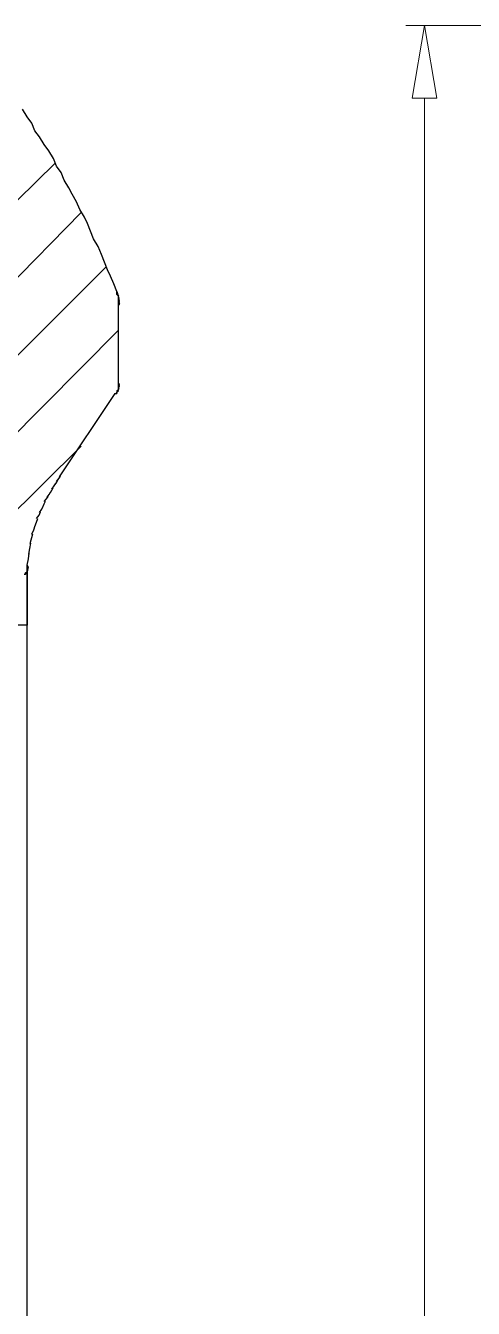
# Model space of a CAD drawing. Header units: millimetres. Extents: x 9 to 367, y 9 to 251.
# Drawn here: x 34.12 to 46.38, y 199.52 to 234.65 of the extents above; entities that cross this region are included whole.
import ezdxf

# ---------------------------------------------------------------- set-up
doc = ezdxf.new("R2010")
doc.units = ezdxf.units.MM
doc.layers.add('图层 1', color=7, linetype='Continuous')

msp = doc.modelspace()

# ---------------------------------------------------------------- linework, layer by layer
at = {"layer": '图层 1', "color": 3, "lineweight": 5}
for points in [[(82.423035, 234.653737), (44.534702, 234.653737)], [(44.704071, 232.664), (45.042737, 234.653667)], [(45.042737, 234.653737), (45.381404, 232.664071)], [(44.704071, 232.664), (45.381404, 232.664)], [(45.042737, 232.664), (45.042737, 174.540333)]]:
    msp.add_lwpolyline(points, dxfattribs=at)
at = {"layer": '图层 1', "color": 7, "lineweight": 25}
for points in [[(36.618263, 227.372333), (36.533596, 227.584), (36.448929, 227.795667), (36.364263, 227.965), (36.279596, 228.176667), (36.194929, 228.388333), (36.110263, 228.6), (35.983263, 228.811667), (35.898596, 229.023333), (35.813929, 229.235), (35.729263, 229.404333), (35.602263, 229.616), (35.517596, 229.827667), (35.390596, 230.039333), (35.305929, 230.208667), (35.178929, 230.420333), (35.094263, 230.632), (34.967263, 230.801333), (34.882596, 231.013), (34.755596, 231.224667), (34.628596, 231.394), (34.501596, 231.605667), (34.374596, 231.775), (34.289929, 231.986667), (34.162929, 232.156), (34.035929, 232.367667)], [(36.618263, 227.372333), (36.533596, 227.584), (36.448929, 227.795667), (36.364263, 227.965), (36.279596, 228.176667), (36.194929, 228.388333), (36.110263, 228.6), (35.983263, 228.811667), (35.898596, 229.023333), (35.813929, 229.235), (35.729263, 229.404333), (35.602263, 229.616), (35.517596, 229.827667), (35.390596, 230.039333), (35.305929, 230.208667), (35.178929, 230.420333), (35.094263, 230.632), (34.967263, 230.801333), (34.882596, 231.013), (34.755596, 231.224667), (34.628596, 231.394), (34.501596, 231.605667), (34.374596, 231.775), (34.289929, 231.986667), (34.162929, 232.156), (34.035929, 232.367667)], [(36.618263, 227.329965), (36.631271, 227.367977)], [(36.618263, 227.329965), (36.634667, 227.358716)], [(36.618263, 227.329965), (36.637974, 227.349456)], [(36.618263, 227.329965), (36.641326, 227.340019)], [(36.660631, 226.991298), (36.660631, 227.033631), (36.660631, 227.075965), (36.660631, 227.118298), (36.660631, 227.160631), (36.660631, 227.245298), (36.618298, 227.287631), (36.618298, 227.329965), (36.618298, 227.372298)], [(36.618263, 227.287596), (36.64428, 227.325299)], [(36.618263, 227.287596), (36.647499, 227.31573)], [(36.618263, 227.287596), (36.650321, 227.306205)], [(36.618263, 227.287596), (36.6531, 227.296768)], [(36.660631, 227.245404), (36.661205, 227.281872)], [(36.660631, 227.245404), (36.663674, 227.272303)], [(36.660631, 227.245404), (36.66632, 227.262602)], [(36.660631, 227.245404), (36.668392, 227.258809)], [(36.660631, 227.203), (36.670818, 227.237793)], [(36.660631, 227.203), (36.673111, 227.228091)], [(36.660631, 227.203), (36.675007, 227.218346)], [(36.660631, 227.160631), (36.676991, 227.203141), (36.67827, 227.213901)], [(36.660631, 227.160631), (36.678888, 227.19344)], [(36.660631, 227.160631), (36.680563, 227.18343)], [(36.660631, 227.160631), (36.682107, 227.173684)], [(36.660631, 227.118263), (36.68365, 227.158479), (36.686031, 227.169063)], [(36.660631, 227.118263), (36.685061, 227.148734)], [(36.660631, 227.118263), (36.686296, 227.138724)], [(36.660631, 227.118263), (36.687266, 227.128714)], [(36.660631, 227.075894), (36.688457, 227.113509), (36.691676, 227.123872)], [(36.660631, 227.075894), (36.689427, 227.103631)], [(36.660631, 227.075894), (36.690044, 227.093754)], [(36.660631, 227.075894), (36.690838, 227.083876)], [(36.660631, 227.033702), (36.691455, 227.068539)], [(36.660631, 227.033702), (36.69194, 227.058661)], [(36.660631, 227.033702), (36.692249, 227.048739)], [(36.660631, 226.991298), (36.681638, 227.018269), (36.692425, 227.033499), (36.696967, 227.044215)], [(36.660631, 226.991298), (36.69269, 227.023621)], [(36.660631, 224.832263), (36.660631, 226.991263)], [(36.660631, 224.832263), (36.660631, 226.991263)], [(35.051965, 222.292369), (36.575965, 224.578369)], [(35.051965, 222.292369), (36.575965, 224.578369)], [(36.576071, 224.578369), (36.618404, 224.578369), (36.618404, 224.620702), (36.660737, 224.663035), (36.660737, 224.705369), (36.660737, 224.747702), (36.660737, 224.790035), (36.660737, 224.832369)], [(36.576071, 224.578369), (36.613862, 224.592303)], [(36.576071, 224.578369), (36.609584, 224.585512)], [(36.618263, 224.662929), (36.656098, 224.675012)], [(36.618263, 224.662929), (36.652923, 224.667471)], [(36.618263, 224.620561), (36.649792, 224.654604)], [(36.618263, 224.620561), (36.646309, 224.647328)], [(36.618263, 224.620561), (36.642869, 224.63992)], [(36.618263, 224.620561), (36.639209, 224.632776)], [(36.618263, 224.620561), (36.635505, 224.625412)], [(36.618263, 224.578369), (36.631492, 224.613161)], [(36.618263, 224.578369), (36.627523, 224.606062)], [(36.618263, 224.578369), (36.623466, 224.599094)], [(36.660631, 224.832263), (36.692734, 224.854885)], [(36.660631, 224.832263), (36.692425, 224.846727)], [(36.660631, 224.832263), (36.692161, 224.838701)], [(36.660631, 224.790071), (36.691676, 224.825392)], [(36.660631, 224.790071), (36.691103, 224.817367)], [(36.660631, 224.790071), (36.690441, 224.809341)], [(36.660631, 224.790071), (36.689559, 224.801271)], [(36.660631, 224.747702), (36.688369, 224.787963)], [(36.660631, 224.747702), (36.687134, 224.779893)], [(36.660631, 224.747702), (36.686031, 224.771867)], [(36.660631, 224.747702), (36.684488, 224.763842)], [(36.660631, 224.747702), (36.68268, 224.75586)], [(36.660631, 224.705333), (36.680828, 224.74264)], [(36.660631, 224.705333), (36.679108, 224.734746)], [(36.660631, 224.705333), (36.676991, 224.72672)], [(36.660631, 224.705333), (36.674698, 224.718871)], [(36.660631, 224.705333), (36.675448, 224.715564)], [(36.660631, 224.662929), (36.669892, 224.697899)], [(36.660631, 224.662929), (36.667158, 224.690314)], [(36.660631, 224.662929), (36.66438, 224.682597)], [(34.840263, 221.953737), (34.901249, 222.045371), (34.939746, 222.105784)], [(34.840263, 221.953737), (34.901249, 222.045371), (34.939746, 222.105784)], [(34.925, 222.080667), (34.970332, 222.15281), (35.005081, 222.205903)], [(34.925, 222.080667), (34.970332, 222.15281), (35.005081, 222.205903)], [(34.967369, 222.165263), (35.00651, 222.215324), (35.035234, 222.25381), (35.057013, 222.284623), (35.075319, 222.311666)], [(34.967369, 222.165263), (35.00651, 222.215324), (35.035234, 222.25381), (35.057013, 222.284623), (35.075319, 222.311666)], [(34.628737, 221.615071), (34.695192, 221.688933), (34.733865, 221.754065)], [(34.628737, 221.615071), (34.695192, 221.688933), (34.733865, 221.754065)], [(34.713298, 221.742035), (34.764804, 221.813649), (34.801492, 221.875738)], [(34.713298, 221.742035), (34.764804, 221.813649), (34.801492, 221.875738)], [(34.798035, 221.868965), (34.871413, 221.994554)], [(34.798035, 221.868965), (34.871413, 221.994554)], [(34.501596, 221.318631), (34.559937, 221.408457), (34.598963, 221.486906)], [(34.501596, 221.318631), (34.559937, 221.408457), (34.598963, 221.486906)], [(34.586333, 221.445561), (34.630827, 221.551571), (34.667119, 221.62583)], [(34.586333, 221.445561), (34.630827, 221.551571), (34.667119, 221.62583)], [(34.374631, 220.937596), (34.418817, 221.055997), (34.457181, 221.157729)], [(34.374631, 220.937596), (34.418817, 221.055997), (34.457181, 221.157729)], [(34.417035, 221.149298), (34.487106, 221.244328), (34.528866, 221.332742)], [(34.417035, 221.149298), (34.487106, 221.244328), (34.528866, 221.332742)], [(34.247702, 220.472), (34.316846, 220.731292)], [(34.247702, 220.472), (34.316846, 220.731292)], [(34.290071, 220.725894), (34.346074, 220.844824), (34.385673, 220.958727)], [(34.290071, 220.725894), (34.346074, 220.844824), (34.385673, 220.958727)], [(34.205333, 220.175702), (34.233379, 220.335951), (34.25825, 220.476621)], [(34.205333, 220.175702), (34.233379, 220.335951), (34.25825, 220.476621)], [(34.162929, 219.879263), (34.200809, 220.051462), (34.217257, 220.200643)], [(34.162929, 219.879263), (34.200809, 220.051462), (34.217257, 220.200643)], [(34.078369, 219.625369), (34.120702, 219.625369), (34.120702, 219.667702), (34.163035, 219.667702), (34.163035, 219.710035), (34.163035, 219.752369), (34.163035, 219.794702), (34.163035, 219.837035)], [(34.120737, 219.667561), (34.157602, 219.696797)], [(34.120737, 219.667561), (34.155883, 219.693843)], [(34.120737, 219.667561), (34.154207, 219.691065)], [(34.120737, 219.667561), (34.15262, 219.687978)], [(34.120737, 219.667561), (34.150812, 219.6852)], [(34.120737, 219.667561), (34.148959, 219.682422)], [(34.120737, 219.667561), (34.146975, 219.679643)], [(34.120737, 219.667561), (34.145255, 219.676865)], [(34.120737, 219.667561), (34.143139, 219.674087)], [(34.120737, 219.667561), (34.141242, 219.671309)], [(34.120737, 219.625369), (34.13939, 219.663645)], [(34.120737, 219.625369), (34.137274, 219.660911)], [(34.120737, 219.625369), (34.135245, 219.658133)], [(34.120737, 219.625369), (34.133217, 219.655663)], [(34.120737, 219.625369), (34.1311, 219.653018)], [(34.120737, 219.625369), (34.128939, 219.65068)], [(34.120737, 219.625369), (34.126867, 219.648079)], [(34.120737, 219.625369), (34.124618, 219.645477)], [(34.120737, 219.625369), (34.122457, 219.64314)], [(34.162929, 119.676404), (34.162929, 219.879404)], [(34.162929, 219.879263), (34.162929, 219.836929)], [(34.162929, 219.837071), (34.196752, 219.845493)], [(34.162929, 219.837071), (34.196576, 219.84223)], [(34.162929, 219.837071), (34.196576, 219.839011)], [(34.162929, 219.794667), (34.18516, 219.81795), (34.196576, 219.830385)], [(34.162929, 219.794667), (34.196267, 219.827166)], [(34.162929, 219.794667), (34.196135, 219.823903)], [(34.162929, 219.794667), (34.195958, 219.820684)], [(34.162929, 219.794667), (34.19565, 219.817421)], [(34.162929, 219.794667), (34.195209, 219.814158)], [(34.162929, 219.794667), (34.195032, 219.810806)], [(34.162929, 219.794667), (34.194591, 219.807411)], [(34.162929, 219.794667), (34.19415, 219.804192)], [(34.162929, 219.794667), (34.193665, 219.800928)], [(34.162929, 219.794667), (34.193092, 219.797665)], [(34.162929, 219.794667), (34.162929, 218.228333)], [(34.162929, 219.752298), (34.192475, 219.789119)], [(34.162929, 219.752298), (34.191857, 219.785856)], [(34.162929, 219.752298), (34.19124, 219.782637)], [(34.162929, 219.752298), (34.190446, 219.779241)], [(34.162929, 219.752298), (34.189696, 219.776022)], [(34.162929, 219.752298), (34.18877, 219.772759)], [(34.162929, 219.752298), (34.188153, 219.76954)], [(34.162929, 219.752298), (34.187227, 219.766277)], [(34.162929, 219.752298), (34.186301, 219.763058)], [(34.162929, 219.752298), (34.185375, 219.759795)], [(34.162929, 219.752298), (34.184449, 219.756708)], [(34.162929, 219.709929), (34.183214, 219.74825)], [(34.162929, 219.709929), (34.182288, 219.744899)], [(34.162929, 219.709929), (34.181097, 219.741768)], [(34.162929, 219.709929), (34.179995, 219.738725)], [(34.162929, 219.709929), (34.17876, 219.735594)], [(34.162929, 219.709929), (34.177393, 219.732375)], [(34.162929, 219.709929), (34.176159, 219.729156)], [(34.162929, 219.709929), (34.174924, 219.726201)], [(34.162929, 219.709929), (34.173513, 219.722982)], [(34.162929, 219.709929), (34.172146, 219.720028)], [(34.162929, 219.667561), (34.167692, 219.705573)], [(34.162929, 219.667561), (34.166104, 219.702662)], [(34.162929, 219.667561), (34.164429, 219.699708)], [(34.162929, 218.228369), (33.781929, 218.228369)]]:
    msp.add_lwpolyline(points, dxfattribs=at)
at = {"layer": '图层 1', "color": 40, "lineweight": 25}
for points in [[(32.850702, 228.853894), (34.925035, 230.885894)], [(33.570404, 227.414702), (35.644737, 229.531369)], [(33.866667, 225.594333), (36.322, 228.049667)], [(31.538298, 221.149298), (36.660631, 226.313965)], [(31.368965, 218.905667), (35.644631, 223.139)]]:
    msp.add_lwpolyline(points, dxfattribs=at)

doc.saveas('drawing.dxf')
